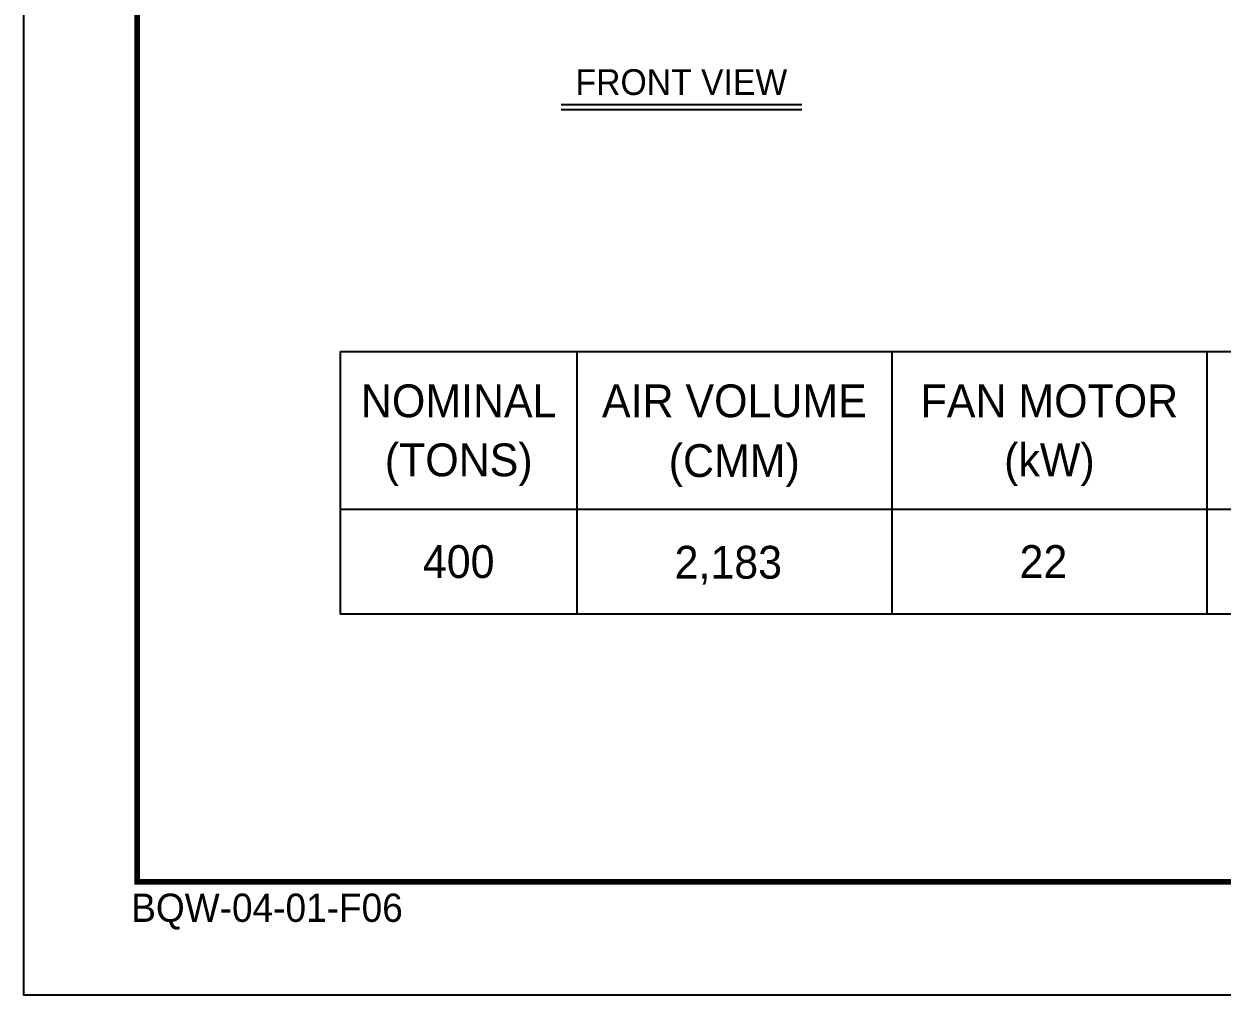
# Model space of a CAD drawing. Header units: millimetres. Extents: x 1817 to 34080, y 1746 to 24560.
# Drawn here: x 1817 to 9947, y 1746 to 8340 of the extents above; entities that cross this region are included whole.
import ezdxf
from ezdxf.enums import TextEntityAlignment as Align

# ---------------------------------------------------------------- set-up
doc = ezdxf.new("R2010")
doc.units = ezdxf.units.MM
for name, color, linetype in [('냉각탑_box', 1, 'Continuous'), ('냉각탑_form', 1, 'Continuous'), ('냉각탑_text', 3, 'Continuous')]:
    doc.layers.add(name, color=color, linetype=linetype)
doc.styles.add('돋움', font='Dotum.ttf')

# ---------------------------------------------------------------- blocks, each defined once
blk = doc.blocks.new('냉각탑form')
at = {"layer": 'Defpoints'}
blk.add_lwpolyline([(0, 297.07), (420.1, 297.07), (420.1, 0), (0, 0)], close=True, dxfattribs=at)
at = {"layer": '냉각탑_form', "const_width": 0.5}
blk.add_lwpolyline([(10, 287.07), (10, 10), (410.1, 10), (410.1, 287.07)], close=True, dxfattribs=at)
at = {"layer": '냉각탑_form', "style": '돋움'}
blk.add_text('BQW-04-01-F06', height=2.5006, dxfattribs=at).set_placement((9.48, 6.47))

msp = doc.modelspace()

# ---------------------------------------------------------------- linework, layer by layer
at = {"layer": '냉각탑_box'}
for p, q in [((5461.4, 7793.5), (7094.7, 7793.5)), ((5461.4, 7758.5), (7094.7, 7758.5)), ((5568.6, 6114.7), (5568.6, 4333.1)), ((7706.5, 6114.7), (7706.5, 4333.1)), ((9844.4, 6114.7), (9844.4, 4333.1)), ((3965.2, 5045.8), (23117.2, 5045.8))]:
    msp.add_line(p, q, dxfattribs=at)
msp.add_lwpolyline([(3965.2, 6114.7), (23117.2, 6114.7), (23117.2, 4333.1), (3965.2, 4333.1)], close=True, dxfattribs=at)

# ---------------------------------------------------------------- block references
at = {"layer": '냉각탑_form', "xscale": 76.7980057517581, "yscale": 76.7980057517581, "zscale": 76.7980057517581}
msp.add_blockref('냉각탑form', (1816.5, 1745.7), dxfattribs=at)

# ---------------------------------------------------------------- texts
at = {"layer": '냉각탑_text', "style": '돋움'}
for s, height, p in [('FRONT VIEW', 175, (6278.1, 7945.2)), ('NOMINAL', 222.7, (4766.9, 5780.7)), ('AIR VOLUME', 222.7, (6637.6, 5780.7)), ('FAN MOTOR', 222.7, (8775.5, 5780.7)), ('(TONS)', 222.7, (4766.9, 5379.8)), ('(CMM)', 222.7, (6637, 5375)), ('(kW)', 222.7, (8775.5, 5379.8)), ('400', 222.7, (4766.9, 4689.4)), ('2,183 ', 222.7, (6637, 4684.7)), ('22 ', 222.7, (8775.5, 4689.4))]:
    msp.add_text(s, height=height, dxfattribs=at).set_placement(p, align=Align.MIDDLE_CENTER)

doc.saveas('drawing.dxf')
